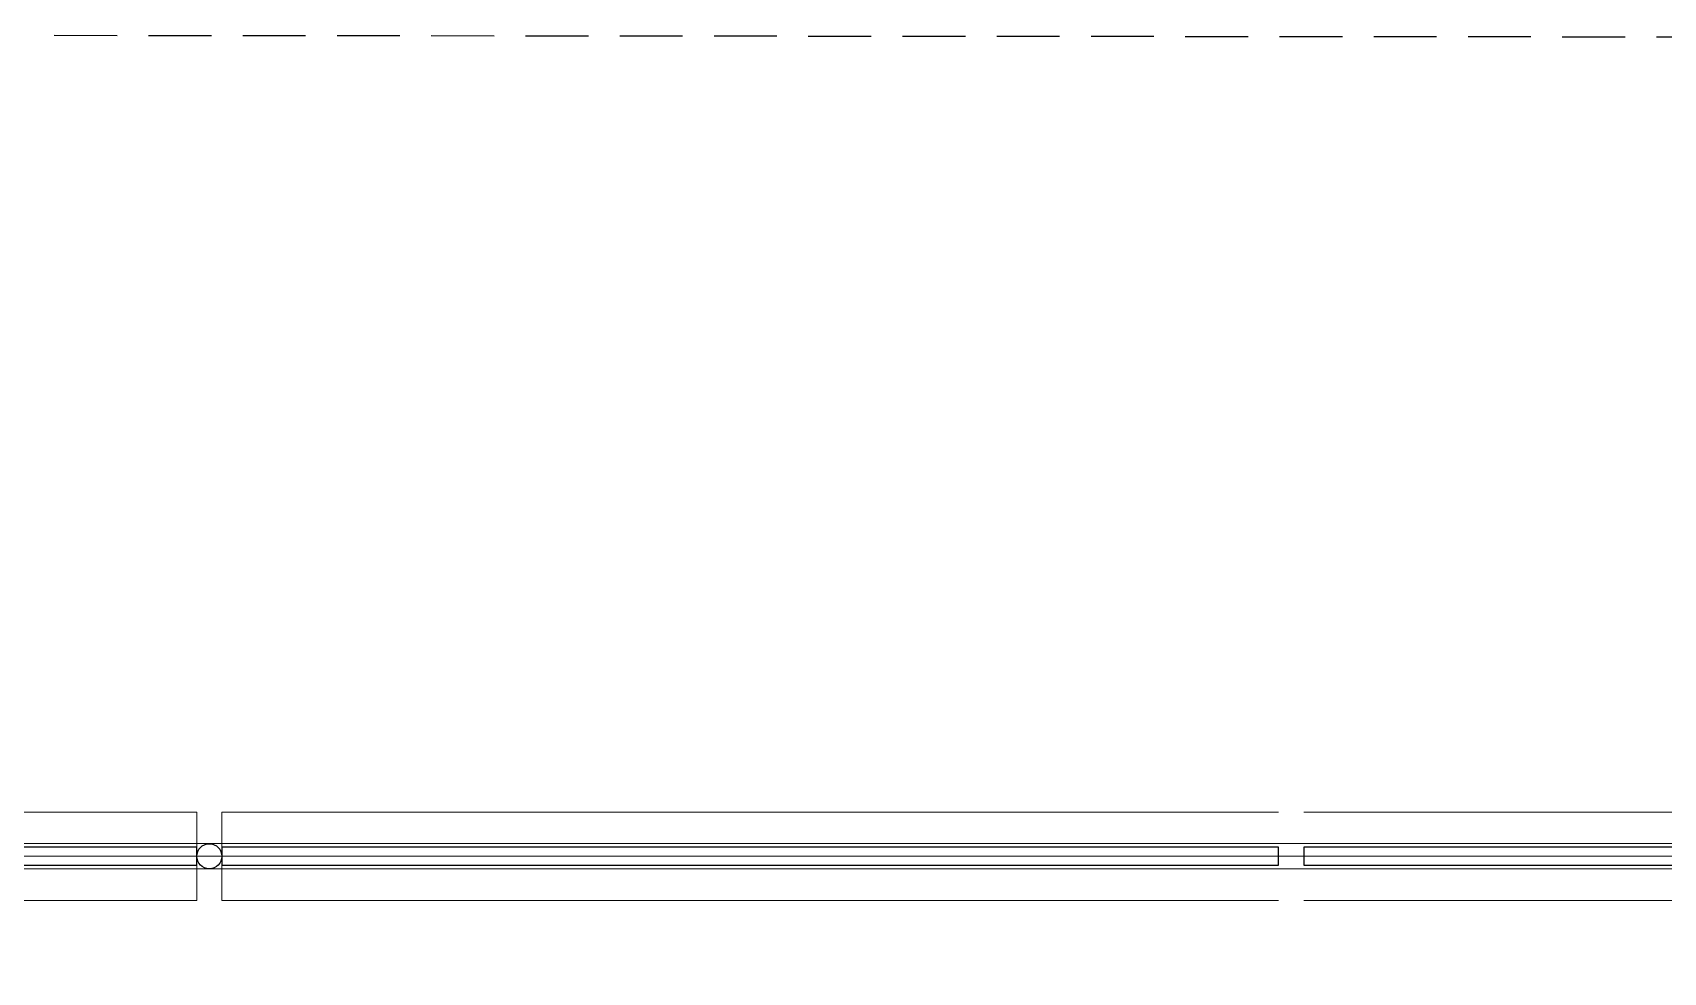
# Model space of a CAD drawing. Header units: metres. Extents: x 511.7 to 565.1, y 73.9 to 159.1.
# Drawn here: x 523.64 to 530.13, y 155.32 to 159.07 of the extents above; entities that cross this region are included whole.
import ezdxf

# ---------------------------------------------------------------- set-up
doc = ezdxf.new("R2010")
doc.units = ezdxf.units.M
doc.header["$MEASUREMENT"] = 0
doc.linetypes.add('DASHED2', pattern=[0.375, 0.25, -0.125])
doc.layers.get('0').update_dxf_attribs({"lineweight": 25})
doc.layers.add('A-GLAZ-CWMG', color=7, linetype='Continuous', lineweight=9)
doc.layers.add('A-WALL', color=7, linetype='Continuous', lineweight=9)

# ---------------------------------------------------------------- blocks, each defined once
blk = doc.blocks.new('Circular Mullion - 50mm Radius-196116-_1_plinth')
at = {"layer": 'A-GLAZ-CWMG', "color": 253, "true_color": 0xaaaaaa}
for p, q in [((5.3, 14540), (-4299.1, 14540)), ((-4299.1, 14490), (5.3, 14490)), ((-4299.1, 14440), (5.3, 14440))]:
    blk.add_line(p, q, dxfattribs=at)
blk = doc.blocks.new('Circular Mullion - 50mm Radius-196314-_1_plinth')
at = {"layer": 'A-GLAZ-CWMG', "color": 253, "true_color": 0xaaaaaa}
for p, q in [((-12908, 14540), (-17312.4, 14540)), ((-17262.4, 14490), (-12908, 14490)), ((-17212.4, 14440), (-12908, 14440))]:
    blk.add_line(p, q, dxfattribs=at)
at = {"layer": 'A-GLAZ-CWMG', "color": 253, "true_color": 0xaaaaaa, "flags": 128}
for points in [[(-17312.4, 14540), (-17308.6, 14536.2), (-17297.8, 14525.3), (-17281.5, 14509.1), (-17262.4, 14490)], [(-17262.4, 14490), (-17243.3, 14470.8), (-17227, 14454.6), (-17216.2, 14443.8), (-17212.4, 14440)]]:
    blk.add_lwpolyline(points, dxfattribs=at)
blk = doc.blocks.new('Circular Mullion - 50mm Radius-196118-_1_plinth')
at = {"layer": 'A-GLAZ-CWMG', "lineweight": 25}
for p, q in [((55.3, 14526.1), (55.3, 14453.9)), ((4259.8, 14526.1), (55.3, 14526.1)), ((4259.8, 14453.9), (4259.8, 14526.1)), ((55.3, 14453.9), (4259.8, 14453.9))]:
    blk.add_line(p, q, dxfattribs=at)
blk = doc.blocks.new('Circular Mullion - 50mm Radius-203294-_1_plinth')
at = {"layer": 'A-GLAZ-CWMG', "lineweight": 25}
for start, end in [(0, 180), (180, 360)]:
    blk.add_arc((0, 0), 50, start, end, dxfattribs=at)

msp = doc.modelspace()

# ---------------------------------------------------------------- hatches: boundary and pattern name
h = msp.add_hatch()
h.set_pattern_fill('ANGLE', color=256, scale=0.22)
h.set_pattern_definition([(0, (-147.6533, 48.98411), (0, 0.0605), [0.044, -0.0165]), (90, (-147.6533, 48.98411), (-0.0605, 4e-18), [0.044, -0.0165])])
h.paths.add_polyline_path([(561.9448, 159.0335), (561.4948, 159.0335), (561.4948, 158.6835), (561.9448, 158.6835)])
h.paths.add_polyline_path([(561.9459, 154.4754), (561.5959, 154.4754), (561.5959, 154.0254), (561.9459, 154.0254)])
h.paths.add_polyline_path([(560.1513, 134.4713), (559.8013, 134.4713), (559.8013, 134.0213), (560.1513, 134.0213), (560.1513, 134.0216)])
h.paths.add_polyline_path([(514.2405, 124.2734), (513.7905, 124.2734), (513.7905, 123.9234), (514.2405, 123.9234)])
h.paths.add_polyline_path([(513.9461, 124.0974, -1), (513.8461, 124.0974, -1)], flags=16)
h.paths.add_polyline_path([(514.0302, 134.372), (513.7944, 134.372), (513.7941, 133.922), (514.0302, 133.922)])
h.paths.add_polyline_path([(514.1441, 134.372), (514.0302, 134.372), (514.0302, 133.922), (514.1441, 133.922)])
h.paths.add_polyline_path([(520.1781, 154.0348), (519.944, 154.0348), (519.944, 153.5848), (520.1781, 153.5848)])
h.paths.add_polyline_path([(520.294, 154.0348), (520.1781, 154.0348), (520.1781, 153.5848), (520.294, 153.5848)])

# ---------------------------------------------------------------- linework, layer by layer
at = {"color": 1, "linetype": 'DASHED2', "transparency": 33554572}
msp.add_lwpolyline([(511.6818, 146.7457), (511.7917, 155.9465), (511.7304, 159.0667), (561.9371, 159.021), (561.9183, 146.6459), (541.6843, 146.6459), (541.6843, 146.6459)], dxfattribs=at)
at = {"layer": 'A-WALL'}
for p, q in [((520.0929, 155.9629), (524.2974, 155.9629)), ((524.2974, 155.823), (524.2974, 155.9629)), ((524.3974, 155.9629), (528.6018, 155.9629)), ((524.3974, 155.823), (524.3974, 155.9629)), ((528.7018, 155.9629), (532.9062, 155.9629)), ((524.2974, 155.6109), (524.2974, 155.7508)), ((524.3974, 155.6109), (524.3974, 155.7508)), ((524.2974, 155.6109), (520.1689, 155.6109)), ((528.6018, 155.6109), (524.3974, 155.6109)), ((532.9062, 155.6109), (528.7018, 155.6109))]:
    msp.add_line(p, q, dxfattribs=at)

# ---------------------------------------------------------------- block references
at = {"layer": 'A-GLAZ-CWMG', "color": 253, "true_color": 0xaaaaaa, "xscale": 0.001, "yscale": 0.001, "zscale": 0.001}
for name, p in [('Circular Mullion - 50mm Radius-196314-_1_plinth', (537.2553, 141.297)), ('Circular Mullion - 50mm Radius-196116-_1_plinth', (528.6465, 141.297)), ('Circular Mullion - 50mm Radius-196116-_1_plinth', (532.9509, 141.297))]:
    msp.add_blockref(name, p, dxfattribs=at)
at = {"layer": 'A-GLAZ-CWMG', "xscale": 0.001, "yscale": 0.001, "zscale": 0.001}
for p in [(520.0376, 141.297), (524.342, 141.297), (528.6465, 141.297)]:
    msp.add_blockref('Circular Mullion - 50mm Radius-196118-_1_plinth', p, dxfattribs=at)
at = {"layer": 'A-GLAZ-CWMG', "extrusion": (0, 0, -1), "xscale": 0.001, "yscale": 0.001, "zscale": 0.001}
msp.add_blockref('Circular Mullion - 50mm Radius-203294-_1_plinth', (-524.3474, 155.7869), dxfattribs=at)

doc.saveas('drawing.dxf')
